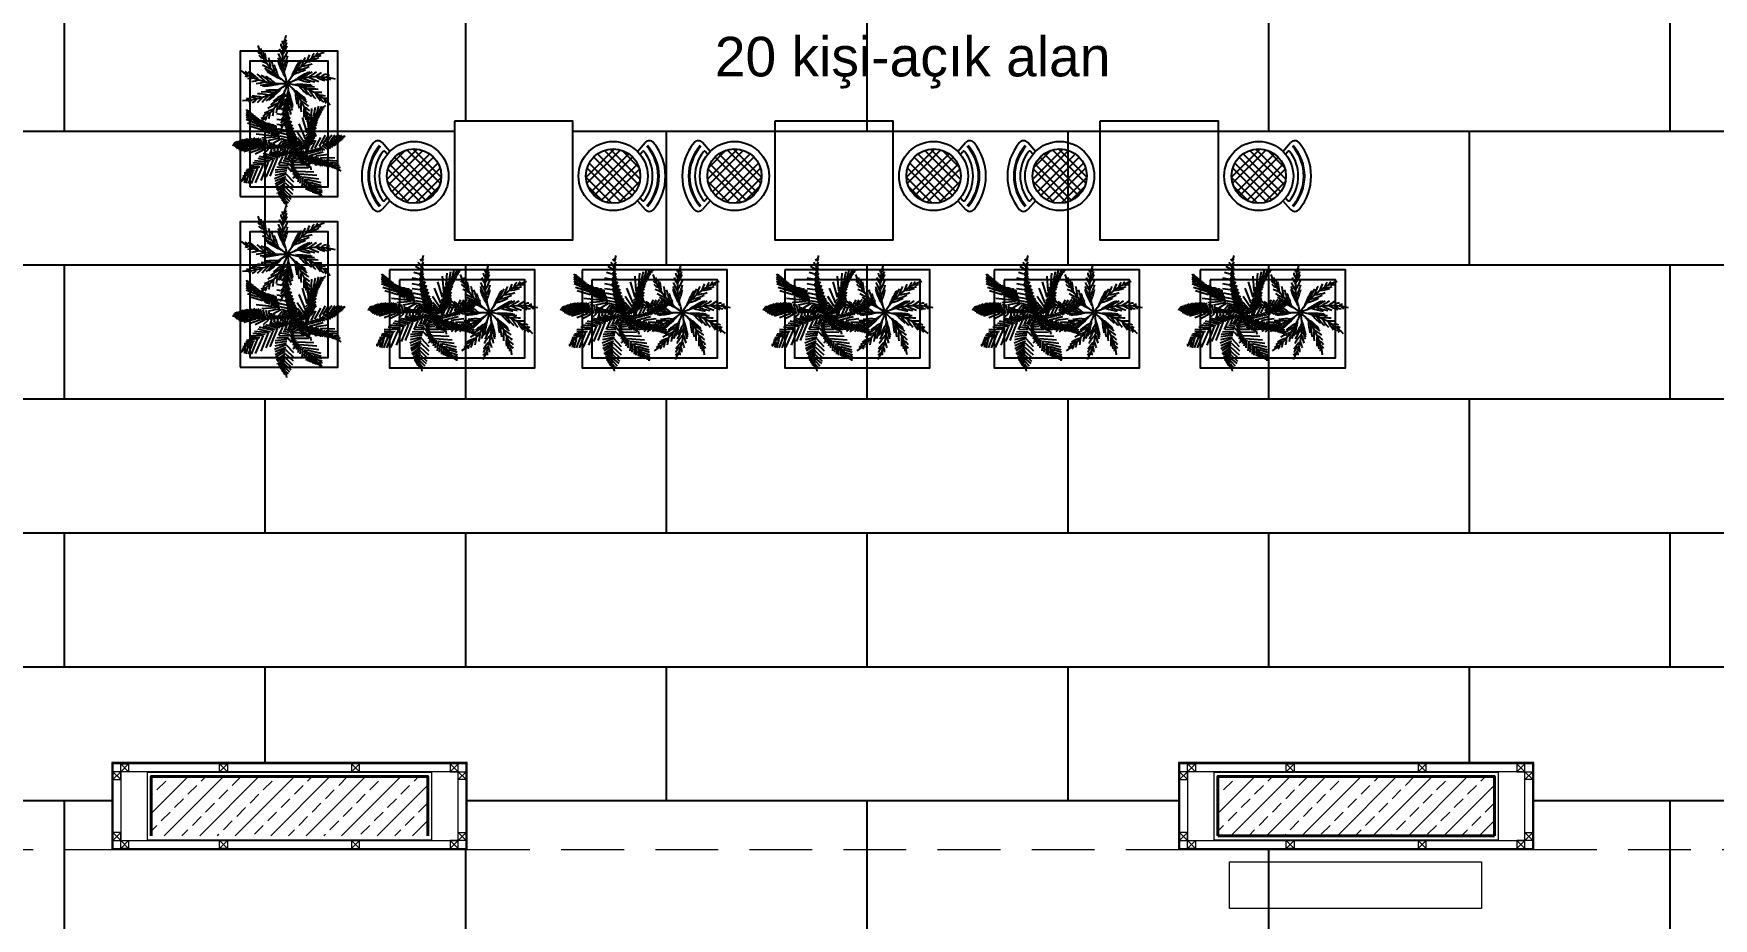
# Model space of a CAD drawing. Header units: millimetres. Extents: x 1650 to 6065, y 324 to 3836.
# Drawn here: x 2898 to 3748, y 1048 to 1496 of the extents above; entities that cross this region are included whole.
import ezdxf

# ---------------------------------------------------------------- set-up
doc = ezdxf.new("R2010")
doc.units = ezdxf.units.MM
doc.linetypes.add('HIDDEN2', pattern=[4.7625, 3.175, -1.5875])
for name, color, linetype in [('A-370C-C', 30, 'Continuous'), ('DUV', 3, 'Continuous'), ('N_Mlz-Silikon', 7, 'Continuous'), ('PY', 104, 'Continuous'), ('TF1', 6, 'Continuous')]:
    doc.layers.add(name, color=color, linetype=linetype)
doc.layers.add('A-WALL-PATT-1', color=7, linetype='Continuous', lineweight=5, true_color=0x737373)
for name, color, linetype, lineweight in [('al-profil', 2, 'Continuous', 5), ('BAL-PERDE', 111, 'Continuous', 40), ('porselen kaplama', 181, 'Continuous', 5), ('sıvaa', 142, 'Continuous', 5)]:
    doc.layers.add(name, color=color, linetype=linetype, lineweight=lineweight)
doc.styles.get("Standard").update_dxf_attribs({"font": 'arial.ttf'})

# ---------------------------------------------------------------- blocks, each defined once
blk = doc.blocks.new('AGAC-P9')
at = {"layer": 'TF1', "color": 251, "true_color": 0x636466}
for points in [[(-318, 86, 0.175081), (0, 0), (0, 0, -0.175081), (-201, 260)], [(-10, 329, 0.175081), (0, 0), (0, 0, -0.175081), (-194, -266)], [(-182, 209, 0.131295), (-181, 239)], [(-57, 238, 0.021603), (-34, 195)], [(-46, 271, 0.170285), (-31, 235)], [(-35, 292, 0.264494), (-25, 270)], [(-34, 198, 0.055818), (-2, 258)], [(-31, 231, 0.120896), (-4, 280)], [(-24, 276, 0.131295), (-6, 300)], [(-200, 216, 0.264494), (-179, 203)], [(-196, 193, 0.170285), (-163, 172)], [(-186, 159, 0.021603), (-142, 138)], [(-172, 128, 0.028996), (-113, 99)], [(-161, 169, 0.120896), (-168, 224)], [(-144, 140, 0.055818), (-154, 208)], [(-115, 102, 0.050474), (-128, 176)], [(-86, 70, 0.043465), (-109, 153)], [(-64, 49, 0.045375), (-91, 128)], [(-66, 176, 0.036491), (-28, 102)], [(-65, 158, 0.042434), (-22, 72)], [(-64, 205, 0.028996), (-33, 147)], [(-64, 148, 0.047944), (-17, 49)], [(-33, 151, 0.050474), (0, 218)], [(-29, 107, 0.043465), (2, 188)], [(-23, 77, 0.045375), (2, 157)], [(252, 212, 0.175081), (0, 0), (0, 0, -0.175081), (328, 32)], [(76, 142, 0.047944), (28, 44)], [(84, 150, 0.042434), (43, 62)], [(97, 161, 0.036491), (63, 85)], [(66, 89, 0.043465), (149, 116)], [(121, 177, 0.028996), (95, 117)], [(98, 119, 0.050474), (171, 135)], [(151, 193, 0.021603), (132, 147)], [(135, 149, 0.055818), (201, 162)], [(162, 168, 0.120896), (217, 177)], [(185, 204, 0.170285), (165, 170)], [(208, 209, 0.264494), (196, 187)], [(201, 190, 0.131295), (231, 191)], [(-290, 51, 0.264494), (-265, 54)], [(-271, 57, 0.131295), (-289, 81)], [(-273, 35, 0.170285), (-233, 39)], [(-230, 38, 0.120896), (-269, 77)], [(-199, 25, 0.055818), (-248, 73)], [(-244, 14, 0.021603), (-196, 24)], [(-215, -1, 0.028996), (-150, 11)], [(-154, 12, 0.050474), (-208, 64)], [(-188, -12, 0.036491), (-106, 3)], [(-111, 4, 0.043465), (-180, 56)], [(-157, 104, 0.036491), (-83, 66)], [(-81, 0, 0.045375), (-150, 48)], [(-146, 90, 0.042434), (-60, 45)], [(-139, 82, 0.047944), (-42, 30)], [(46, 66, 0.045375), (124, 96)], [(143, 74, 0.047944), (48, 20)], [(154, 76, 0.042434), (70, 27)], [(76, 28, 0.045375), (157, 8)], [(171, 77, 0.036491), (100, 35)], [(105, 36, 0.043465), (188, 11)], [(201, 77, 0.028996), (144, 43)], [(148, 43, 0.050474), (217, 14)], [(234, 73, 0.021603), (192, 47)], [(195, 47, 0.055818), (257, 19)], [(229, 46, 0.120896), (279, 23)], [(268, 63, 0.170285), (232, 46)], [(289, 54, 0.264494), (267, 43)], [(274, 42, 0.131295), (299, 26)], [(-308, -117, 0.175081), (0, 0), (0, 0, -0.175081), (-49, -325)], [(-253, -113, 0.131295), (-281, -104)], [(-265, -129, 0.264494), (-246, -112)], [(-208, -105, 0.120896), (-263, -96)], [(-176, -97, 0.055818), (-243, -87)], [(-241, -132, 0.170285), (-212, -106)], [(-132, -81, 0.050474), (-206, -71)], [(-206, -132, 0.021603), (-173, -96)], [(-92, -62, 0.043465), (-179, -60)], [(-173, -128, 0.028996), (-128, -79)], [(-171, -17, 0.042434), (-75, 0)], [(-160, -19, 0.047944), (-52, -1)], [(-66, -47, 0.045375), (-149, -49)], [(-145, -120, 0.036491), (-87, -60)], [(-128, -114, 0.042434), (-61, -44)], [(-118, -109, 0.047944), (-41, -32)], [(-43, -102, 0.043465), (-117, -148)], [(-29, -76, 0.045375), (-98, -123)], [(-56, -180, 0.036491), (-40, -98)], [(-46, -165, 0.042434), (-27, -70)], [(-40, -156, 0.047944), (-17, -49)], [(9, -110, 0.043465), (-35, -185)], [(9, -80, 0.045375), (-30, -154)], [(152, -292, 0.175081), (0, 0), (0, 0, -0.175081), (294, -147)], [(37, -157, 0.047944), (7, -51)], [(36, -168, 0.042434), (9, -75)], [(34, -185, 0.036491), (9, -105)], [(122, -105, 0.047944), (36, -37)], [(161, -13, 0.047944), (51, -9)], [(128, -114, 0.042434), (51, -55)], [(55, -60, 0.045375), (66, -142)], [(136, -130, 0.036491), (69, -80)], [(72, -84, 0.043465), (80, -170)], [(171, -17, 0.042434), (74, -14)], [(79, -16, 0.045375), (137, -76)], [(186, -25, 0.036491), (103, -24)], [(108, -25, 0.043465), (165, -91)], [(211, -41, 0.028996), (145, -40)], [(149, -42, 0.050474), (192, -103)], [(237, -62, 0.021603), (187, -62)], [(190, -64, 0.055818), (228, -120)], [(218, -82, 0.120896), (249, -129)], [(261, -88, 0.170285), (221, -84)], [(274, -107, 0.264494), (249, -105)], [(254, -109, 0.131295), (267, -136)], [(-117, -202, 0.120896), (-169, -224)], [(-95, -177, 0.055818), (-157, -205)], [(-152, -252, 0.264494), (-145, -228)], [(-66, -139, 0.050474), (-134, -172)], [(-130, -242, 0.170285), (-120, -204)], [(-101, -223, 0.021603), (-93, -174)], [(-75, -201, 0.028996), (-64, -136)], [(-2, -201, 0.055818), (-44, -254)], [(6, -154, 0.050474), (-39, -214)], [(14, -244, 0.021603), (-1, -198)], [(26, -213, 0.028996), (6, -150)], [(147, -157, 0.028996), (93, -118)], [(95, -121, 0.050474), (94, -196)], [(116, -164, 0.055818), (114, -232)], [(155, -189, 0.021603), (115, -161)], [(128, -195, 0.120896), (126, -251)], [(159, -224, 0.170285), (130, -198)], [(-150, -233, 0.131295), (-179, -241)], [(-25, -276, 0.131295), (-47, -296)], [(-11, -233, 0.120896), (-46, -276)], [(-17, -294, 0.264494), (-23, -270)], [(-3, -275, 0.170285), (-12, -236)], [(142, -238, 0.131295), (136, -267)], [(159, -248, 0.264494), (140, -232)]]:
    blk.add_lwpolyline(points, format="xyb", dxfattribs=at)
blk = doc.blocks.new('A$C00EB066C')
at = {"layer": 'PY', "color": 252, "true_color": 0x939598}
for p, q in [((4.25, 8.28), (3.88, 8.49)), ((4.3, 8.58), (4.1, 8.8)), ((4.21, 7.85), (4.54, 8.34)), ((4.26, 8.28), (4.54, 8.64)), ((4.27, 8.14), (4.5, 8.43)), ((4.28, 8.49), (4.55, 8.72)), ((4.39, 8.91), (4.29, 9.1)), ((4.33, 8.58), (4.53, 8.85)), ((4.51, 9.37), (4.39, 8.93)), ((4.39, 8.91), (4.53, 9.07)), ((7.56, 8.21), (7.15, 7.93)), ((1.12, 7.89), (1.33, 7.47)), ((1.35, 7.47), (1.12, 7.61)), ((1.45, 7.27), (1.12, 7.46)), ((1.6, 7.03), (1.12, 7.27)), ((1.82, 6.78), (1.13, 7.08)), ((1.24, 7.69), (1.28, 7.85)), ((1.28, 7.58), (1.37, 7.78)), ((1.33, 7.47), (1.41, 7.72)), ((1.39, 7.4), (1.48, 7.69)), ((1.45, 7.26), (1.56, 7.62)), ((1.53, 7.19), (1.65, 7.57)), ((1.56, 7.62), (1.56, 7.62)), ((1.6, 7.01), (1.73, 7.46)), ((1.69, 6.98), (1.81, 7.42)), ((1.77, 6.9), (1.91, 7.35)), ((1.85, 6.78), (2.01, 7.27)), ((1.9, 6.7), (2.08, 7.21)), ((2.01, 6.64), (2.18, 7.12)), ((2.11, 6.5), (2.28, 7.07)), ((2.17, 6.44), (2.37, 6.99)), ((2.32, 6.37), (2.5, 6.98)), ((2.44, 6.2), (2.62, 6.94)), ((2.54, 6.17), (2.68, 6.88)), ((2.65, 6.08), (2.79, 6.83)), ((2.78, 6), (2.92, 6.82)), ((4.2, 7.43), (3.61, 7.53)), ((4.18, 6.98), (3.61, 7.08)), ((4.2, 7.85), (3.75, 8)), ((4.19, 6.98), (4.58, 7.59)), ((4.2, 7.43), (4.54, 7.95)), ((4.25, 7.26), (4.53, 7.72)), ((4.25, 6.83), (4.54, 7.33)), ((4.26, 7.72), (4.5, 8.12)), ((4.26, 6.58), (4.68, 7.27)), ((4.3, 6.42), (4.65, 6.99)), ((4.31, 6.19), (4.79, 6.97)), ((6.07, 6), (5.7, 7.24)), ((6.03, 6.09), (6.88, 6.83)), ((6.17, 6.51), (6.07, 7.69)), ((6.07, 6.28), (6.9, 6.92)), ((6.13, 6.46), (6.94, 7.04)), ((6.16, 6.55), (6.96, 7.15)), ((6.23, 6.74), (6.98, 7.24)), ((6.34, 6.92), (7.06, 7.35)), ((6.38, 7), (6.45, 7.95)), ((6.39, 7.04), (7.07, 7.42)), ((6.47, 7.21), (7.12, 7.47)), ((6.58, 7.35), (7.17, 7.56)), ((6.61, 7.36), (6.75, 8.08)), ((6.62, 7.42), (7.2, 7.66)), ((6.7, 7.51), (7.22, 7.72)), ((6.79, 7.62), (7.25, 7.8)), ((6.87, 7.65), (7.01, 8.15)), ((6.88, 7.72), (7.28, 7.85)), ((7.04, 7.85), (7.36, 7.9)), ((7.13, 7.88), (7.25, 8.16)), ((7.15, 7.91), (7.39, 7.97)), ((7.2, 7.66), (7.2, 7.66)), ((7.28, 8.01), (7.46, 8.06)), ((7.39, 7.97), (7.39, 7.97)), ((1.31, 4.79), (0.93, 5.47)), ((1.44, 4.78), (1.02, 5.46)), ((1.54, 4.74), (1.08, 5.5)), ((1.08, 5.5), (1.08, 5.48)), ((1.65, 4.76), (1.2, 5.51)), ((2.1, 6.5), (1.24, 6.78)), ((1.77, 4.76), (1.33, 5.51)), ((2.44, 6.2), (1.39, 6.52)), ((1.89, 4.73), (1.4, 5.54)), ((2.01, 4.72), (1.53, 5.52)), ((2.13, 4.72), (1.65, 5.54)), ((2.28, 4.67), (1.74, 5.58)), ((2.32, 4.69), (1.9, 5.56)), ((3.19, 5.75), (1.93, 5.89)), ((2.45, 4.65), (2.08, 5.58)), ((2.6, 4.65), (2.25, 5.54)), ((3.5, 5.64), (2.39, 5.55)), ((2.73, 4.65), (2.51, 5.47)), ((3.79, 5.55), (2.87, 5.35)), ((2.88, 5.96), (2.97, 6.8)), ((3.02, 5.9), (3.09, 6.76)), ((3.19, 5.75), (3.17, 6.7)), ((3.29, 5.74), (3.25, 6.69)), ((3.27, 6.73), (3.27, 6.71)), ((3.29, 5.14), (3.92, 5.5)), ((3.41, 5.72), (3.34, 6.69)), ((3.45, 6.61), (3.45, 6.59)), ((3.5, 5.66), (3.45, 6.61)), ((3.58, 5.65), (3.56, 6.56)), ((4.25, 6.58), (3.6, 6.67)), ((3.7, 5.64), (3.65, 6.26)), ((4.34, 6.19), (3.67, 6.31)), ((3.8, 5.55), (3.73, 6.1)), ((4.38, 5.86), (3.78, 5.98)), ((4.46, 5.59), (3.87, 5.71)), ((4.56, 5.33), (3.93, 5.5)), ((4.36, 6.06), (4.77, 6.7)), ((4.38, 5.86), (4.87, 6.67)), ((4.44, 5.76), (4.83, 6.42)), ((4.46, 5.59), (4.95, 6.42)), ((4.51, 5.47), (4.92, 6.17)), ((4.56, 5.33), (5.04, 6.13)), ((4.6, 5.23), (5.05, 5.98)), ((4.66, 5.12), (5.13, 5.92)), ((4.69, 5.05), (5.14, 5.78)), ((4.72, 4.93), (5.19, 5.73)), ((4.77, 4.87), (5.21, 5.65)), ((4.79, 4.78), (5.26, 5.56)), ((5.8, 5.24), (5.27, 6.05)), ((5.7, 5.09), (5.28, 5.58)), ((5.93, 5.51), (5.42, 6.73)), ((5.81, 5.22), (6.82, 5.81)), ((5.83, 5.21), (6.7, 5.6)), ((5.86, 5.33), (6.79, 5.94)), ((5.93, 5.46), (6.81, 6.15)), ((5.94, 5.5), (6.83, 6.41)), ((5.96, 5.74), (6.76, 6.47)), ((6.06, 5.99), (6.84, 6.67)), ((6.7, 4.71), (7.17, 5.62)), ((7.07, 4.9), (7.56, 5.79)), ((7.36, 5.09), (7.82, 5.79)), ((7.47, 5.73), (7.47, 5.73)), ((7.64, 5.24), (8.07, 5.83)), ((7.95, 5.35), (8.31, 5.84)), ((8.07, 5.83), (8.07, 5.83)), ((8.2, 5.48), (8.55, 5.84)), ((8.2, 5.48), (8.69, 5.28)), ((8.37, 5.51), (8.76, 5.34)), ((8.44, 5.54), (8.69, 5.83)), ((8.44, 5.54), (8.85, 5.39)), ((8.59, 5.58), (8.93, 5.45)), ((8.66, 5.62), (8.87, 5.81)), ((8.66, 5.62), (9.14, 5.75)), ((8.66, 5.62), (9, 5.52)), ((8.86, 5.67), (9.05, 5.61)), ((9.01, 5.7), (9.13, 5.69)), ((0, 5.03), (0.43, 4.88)), ((0.24, 4.95), (0.1, 5.11)), ((0.36, 4.93), (0.14, 5.17)), ((0.41, 4.92), (0.18, 5.24)), ((0.43, 4.88), (0.19, 4.84)), ((0.57, 4.88), (0.28, 5.28)), ((0.65, 4.86), (0.29, 4.78)), ((0.94, 4.8), (0.35, 4.71)), ((0.65, 4.86), (0.37, 5.28)), ((0.72, 4.87), (0.46, 5.31)), ((1.24, 4.78), (0.51, 4.61)), ((0.82, 4.85), (0.53, 5.33)), ((0.94, 4.8), (0.57, 5.37)), ((1.01, 4.81), (0.68, 5.4)), ((1.54, 4.74), (0.68, 4.54)), ((1.12, 4.81), (0.75, 5.42)), ((1.24, 4.78), (0.8, 5.45)), ((0.8, 5.45), (0.8, 5.45)), ((1.89, 4.73), (0.92, 4.46)), ((2.28, 4.67), (1.35, 4.33)), ((2.6, 4.65), (1.86, 4.27)), ((2.91, 4.65), (2.5, 4.27)), ((3.48, 3.86), (2.5, 4.16)), ((3.71, 3.96), (2.71, 4.27)), ((2.91, 4.65), (2.74, 5.41)), ((3.03, 4.69), (2.98, 5.29)), ((3.87, 4.02), (3.01, 4.34)), ((3.17, 4.67), (3.07, 4.38)), ((4.09, 4.09), (3.12, 4.42)), ((3.17, 4.67), (3.14, 5.2)), ((3.3, 4.7), (3.3, 5.13)), ((3.42, 4.67), (3.36, 4.48)), ((3.36, 4.48), (3.36, 4.48)), ((3.42, 4.67), (3.42, 5.1)), ((4.22, 4.13), (3.45, 4.47)), ((3.56, 4.72), (3.56, 5.03)), ((4.41, 4.19), (3.57, 4.53)), ((3.68, 4.69), (3.63, 4.5)), ((3.63, 4.5), (3.63, 4.5)), ((3.68, 4.69), (3.66, 5.03)), ((3.78, 5.02), (4.05, 5.37)), ((3.79, 4.72), (3.79, 5.01)), ((3.92, 4.71), (3.89, 5.01)), ((3.92, 4.71), (3.9, 4.54)), ((4.02, 4.72), (4, 4.95)), ((4.51, 4.24), (4.03, 4.49)), ((4.04, 4.98), (4.15, 5.21)), ((4.11, 4.73), (4.04, 5.01)), ((4.05, 5.37), (4.05, 5.37)), ((4.11, 4.73), (4.06, 4.54)), ((4.66, 5.12), (4.09, 5.31)), ((4.15, 5.21), (4.14, 4.95)), ((4.18, 4.74), (4.17, 4.88)), ((4.28, 4.73), (4.19, 4.97)), ((4.68, 4.27), (4.19, 4.53)), ((4.72, 4.93), (4.22, 5.1)), ((4.27, 4.73), (4.22, 4.52)), ((4.39, 4.2), (4.22, 3.8)), ((4.79, 4.78), (4.29, 4.95)), ((4.34, 4.72), (4.31, 4.9)), ((4.91, 4.67), (4.38, 4.83)), ((4.51, 4.71), (4.41, 4.5)), ((4.67, 4.25), (4.52, 3.95)), ((4.76, 4.29), (4.55, 4.43)), ((4.68, 4.63), (4.59, 4.42)), ((4.9, 4.28), (4.7, 4.44)), ((4.71, 4.46), (4.79, 4.63)), ((4.82, 4.06), (4.74, 4.1)), ((4.89, 4.29), (4.75, 4.07)), ((4.81, 4.48), (5.13, 4.48)), ((4.86, 4.74), (5.21, 5.37)), ((4.96, 4.31), (4.86, 4.43)), ((4.87, 4.55), (5.05, 4.55)), ((4.91, 4.67), (5.26, 5.28)), ((4.94, 4.4), (5.16, 4.4)), ((4.94, 4.17), (4.94, 3.96)), ((4.95, 4.66), (5.14, 4.96)), ((4.97, 4.61), (5.19, 4.91)), ((4.97, 4.27), (5.18, 4.29)), ((5.03, 4.18), (5.18, 4.2)), ((5.05, 4.62), (5.12, 4.72)), ((5.13, 4.55), (5.18, 4.72)), ((5.22, 4.55), (5.13, 4.46)), ((5.14, 4.76), (5.35, 4.61)), ((5.24, 4.33), (5.14, 4.27)), ((5.21, 4.8), (5.17, 4.93)), ((5.19, 4.91), (5.19, 4.91)), ((5.19, 4.55), (5.25, 4.7)), ((5.3, 4.27), (5.19, 4.16)), ((5.35, 4.85), (5.21, 5.06)), ((5.24, 4.28), (5.21, 4.26)), ((5.22, 4.78), (5.68, 4.65)), ((5.22, 4.53), (5.41, 4.59)), ((5.23, 4.74), (5.47, 4.64)), ((5.32, 4.22), (5.23, 4.08)), ((5.24, 4.53), (5.24, 4.31)), ((5.35, 4.18), (5.24, 3.99)), ((5.47, 4.91), (5.25, 5.2)), ((5.61, 4.99), (5.3, 5.35)), ((5.31, 4.49), (5.3, 4.29)), ((5.37, 4.1), (5.31, 3.95)), ((5.43, 4.1), (5.32, 3.86)), ((5.33, 4.48), (5.65, 4.57)), ((5.33, 4.48), (5.41, 4.1)), ((5.36, 4.79), (5.82, 4.69)), ((5.37, 4.82), (6.02, 4.76)), ((5.4, 4.45), (5.51, 4.04)), ((5.45, 4.85), (6.11, 4.83)), ((5.46, 4.88), (6.26, 4.9)), ((5.46, 4.42), (5.83, 4.53)), ((5.48, 4.42), (5.61, 3.92)), ((5.56, 4.93), (6.34, 4.99)), ((5.56, 4.38), (5.73, 3.85)), ((5.62, 4.99), (6.45, 5.09)), ((5.62, 4.33), (6.08, 4.46)), ((5.62, 4.33), (5.84, 3.77)), ((5.73, 5.07), (6.66, 5.33)), ((5.73, 5.05), (6.53, 5.19)), ((5.75, 4.31), (6.04, 3.63)), ((5.81, 5.15), (6.62, 5.42)), ((5.86, 4.27), (6.67, 4.46)), ((5.86, 4.27), (6.24, 3.54)), ((5.9, 4.57), (6.01, 4.49)), ((5.99, 4.59), (6.05, 4.78)), ((5.99, 4.59), (6.13, 4.46)), ((6.02, 4.22), (6.41, 3.49)), ((6.07, 4.57), (6.21, 4.49)), ((6.13, 4.59), (6.23, 4.88)), ((6.13, 4.59), (6.43, 4.46)), ((6.17, 4.16), (6.58, 3.45)), ((6.27, 4.16), (7.36, 4.44)), ((6.29, 4.16), (6.77, 3.37)), ((6.3, 4.59), (6.53, 4.51)), ((6.43, 4.63), (6.77, 5.39)), ((6.43, 4.63), (6.77, 4.48)), ((6.43, 4.13), (6.89, 3.38)), ((6.57, 4.65), (6.9, 4.49)), ((6.66, 5.33), (6.66, 5.33)), ((6.72, 4.71), (7.05, 4.48)), ((6.76, 4.13), (7.79, 4.26)), ((6.88, 4.75), (7.17, 4.52)), ((7.03, 4.81), (7.34, 4.57)), ((7.07, 4.9), (7.47, 4.59)), ((7.27, 4.95), (7.67, 4.69)), ((7.36, 5.09), (7.96, 4.74)), ((7.54, 5.13), (8.14, 4.85)), ((7.64, 5.24), (8.31, 4.95)), ((7.85, 5.28), (8.42, 5.02)), ((7.95, 5.35), (8.55, 5.1)), ((8.12, 5.4), (8.63, 5.2)), ((1.69, 2.84), (0.97, 2.71)), ((1.8, 2.94), (1.09, 2.88)), ((2.07, 3.15), (1.16, 3)), ((1.67, 2.85), (1.29, 1.88)), ((2.52, 3.41), (1.35, 3.34)), ((2.22, 3.22), (1.35, 3.2)), ((2.05, 3.15), (1.53, 1.88)), ((2.65, 3.49), (1.67, 3.56)), ((2.93, 3.62), (1.8, 3.72)), ((2.5, 3.41), (1.85, 1.93)), ((3.09, 3.68), (2.08, 3.9)), ((3.31, 3.79), (2.21, 4.06)), ((2.91, 3.62), (2.31, 2.12)), ((3.3, 3.8), (2.71, 2.4)), ((3.07, 2.48), (3.65, 3.94)), ((4.37, 2.76), (3.44, 2.54)), ((4.43, 2.92), (3.46, 2.77)), ((4.45, 3.06), (3.48, 2.97)), ((4.52, 3.2), (3.6, 3.17)), ((4.06, 4.07), (3.74, 3.39)), ((4.55, 3.35), (3.77, 3.38)), ((4.59, 3.49), (3.89, 3.58)), ((4.62, 3.63), (4.11, 3.72)), ((4.22, 3.8), (4.22, 3.8)), ((4.22, 3.8), (4.22, 3.8)), ((4.68, 3.77), (4.3, 3.87)), ((4.75, 3.9), (4.47, 3.95)), ((4.51, 3.2), (4.81, 2.86)), ((4.59, 3.51), (4.78, 3.28)), ((4.78, 4), (4.6, 4.04)), ((4.67, 3.77), (4.81, 3.51)), ((4.91, 3.65), (4.78, 3.36)), ((4.94, 3.6), (4.78, 3.26)), ((4.94, 3.51), (4.78, 3.06)), ((4.79, 3.98), (4.86, 3.73)), ((4.98, 3.41), (4.81, 2.89)), ((4.91, 3.92), (4.84, 3.61)), ((5.02, 3.27), (4.88, 2.79)), ((4.9, 3.73), (5.33, 3.82)), ((4.92, 3.9), (5.24, 3.97)), ((4.94, 3.6), (5.46, 3.65)), ((5.08, 3.19), (4.94, 2.59)), ((4.95, 4.03), (5.19, 4.07)), ((4.98, 3.41), (5.8, 3.41)), ((5.14, 2.99), (5.02, 2.45)), ((5.08, 3.19), (6.18, 3.17)), ((5.24, 2.89), (5.1, 2.38)), ((5.3, 2.74), (5.21, 2.24)), ((5.25, 2.89), (6.61, 2.83)), ((5.31, 3.95), (5.46, 4.02)), ((5.46, 4.02), (5.39, 3.79)), ((5.53, 4.01), (5.41, 3.71)), ((5.56, 3.94), (5.51, 3.65)), ((5.62, 3.92), (5.56, 3.52)), ((5.69, 3.83), (5.64, 3.47)), ((5.76, 3.82), (5.7, 3.41)), ((5.83, 3.72), (5.79, 3.42)), ((5.91, 3.71), (5.84, 3.34)), ((5.97, 3.59), (5.94, 3.33)), ((6.03, 3.54), (6.03, 3.3)), ((6.07, 3.54), (6.31, 3.47)), ((6.14, 3.45), (6.14, 3.26)), ((6.23, 3.39), (6.23, 3.15)), ((6.33, 3.26), (6.37, 2.99)), ((6.64, 4.06), (7.03, 3.36)), ((6.75, 4.05), (7.18, 3.32)), ((6.89, 4.02), (7.34, 3.31)), ((7.13, 3.99), (7.56, 3.28)), ((7.15, 3.99), (8.3, 3.95)), ((7.39, 3.83), (7.73, 3.24)), ((7.58, 3.8), (8.44, 3.71)), ((7.6, 3.8), (7.85, 3.22)), ((7.78, 3.65), (7.95, 3.2)), ((7.96, 3.6), (8.07, 3.17)), ((7.96, 3.6), (8.58, 3.52)), ((8.09, 3.51), (8.16, 3.13)), ((8.22, 3.41), (8.28, 3.09)), ((8.25, 3.41), (8.66, 3.34)), ((8.35, 3.29), (8.35, 3.08)), ((8.46, 3.24), (8.74, 3.17)), ((8.46, 3.24), (8.79, 2.89)), ((8.47, 3.24), (8.46, 3.02)), ((8.57, 3.1), (8.57, 2.97)), ((8.69, 3), (8.69, 2.9)), ((0.86, 2.17), (0.7, 2.13)), ((1.07, 2.35), (0.72, 2.01)), ((0.93, 2.25), (0.8, 2.25)), ((1.07, 2.35), (0.83, 2.31)), ((1.12, 2.43), (0.86, 2.41)), ((1.29, 2.58), (0.88, 2.48)), ((1.39, 2.65), (0.95, 2.61)), ((1.07, 2.35), (0.96, 1.93)), ((1.29, 2.57), (1.1, 1.9)), ((1.53, 1.88), (1.53, 1.88)), ((4.36, 2.64), (3.41, 2.27)), ((4.33, 2.43), (3.47, 2.06)), ((4.32, 2.29), (3.47, 1.82)), ((4.27, 2.1), (3.53, 1.66)), ((4.27, 1.95), (3.55, 1.4)), ((4.26, 1.76), (3.64, 1.29)), ((4.27, 1.63), (3.65, 1.08)), ((4.26, 1.45), (3.71, 0.97)), ((4.25, 1.65), (4.89, 1.02)), ((4.27, 1.95), (4.94, 1.33)), ((4.32, 2.27), (4.97, 1.65)), ((4.36, 2.64), (4.95, 2.01)), ((5.08, 2.4), (4.91, 2.31)), ((5.43, 2.66), (5.32, 2.03)), ((5.45, 2.66), (6.85, 2.55)), ((5.55, 2.51), (5.48, 1.9)), ((5.72, 2.42), (5.64, 1.65)), ((5.73, 2.42), (7.02, 2.27)), ((5.87, 2.25), (5.81, 1.54)), ((6.02, 2.23), (5.99, 1.37)), ((6.02, 2.23), (7.17, 1.97)), ((6.18, 2.04), (6.14, 1.29)), ((6.34, 1.99), (6.32, 1.24)), ((6.32, 1.99), (7.21, 1.73)), ((6.46, 1.81), (6.42, 1.2)), ((6.58, 1.75), (6.54, 1.13)), ((6.58, 1.75), (7.25, 1.54)), ((6.72, 1.54), (6.64, 1.08)), ((6.8, 1.48), (6.75, 1.05)), ((6.8, 1.48), (7.28, 1.32)), ((6.85, 2.55), (6.85, 2.55)), ((3.65, 1.08), (3.65, 1.12)), ((4.24, 1.33), (3.76, 0.83)), ((4.26, 1.15), (3.81, 0.78)), ((4.25, 1.06), (3.87, 0.66)), ((4.27, 0.92), (3.95, 0.58)), ((4.28, 0.8), (4, 0.47)), ((4, 0.47), (4, 0.47)), ((4.31, 0.6), (4.08, 0.4)), ((4.3, 0.47), (4.14, 0.28)), ((4.32, 0.33), (4.19, 0.22)), ((4.24, 1.35), (4.81, 0.8)), ((4.25, 1.06), (4.75, 0.61)), ((4.27, 0.8), (4.63, 0.44)), ((4.3, 0.49), (4.54, 0.28)), ((4.3, 0.49), (4.38, 0)), ((4.95, 1.2), (4.95, 1.2)), ((6.9, 1.31), (6.83, 1.02)), ((7.02, 1.24), (6.96, 0.98)), ((7.01, 1.24), (7.28, 1.17)), ((7.01, 1.24), (7.26, 0.9)), ((7.11, 1.09), (7.05, 0.92)), ((7.19, 1.01), (7.2, 0.84))]:
    blk.add_line(p, q, dxfattribs=at)

msp = doc.modelspace()

# ---------------------------------------------------------------- hatches: boundary and pattern name
at = {"layer": 'A-WALL-PATT-1'}
h = msp.add_hatch(dxfattribs=at)
h.set_pattern_fill('ANSI33', color=256, scale=2, style=0)
h.set_pattern_definition([(45, (-72339.261, 82599.877), (-8.9802561, 8.9802561), []), (45, (-72330.281, 82599.877), (-8.9802561, 8.9802561), [6.35, -3.175])])
h.paths.add_polyline_path([(3021.064, 1089.83), (3097.312, 1089.83), (3097.312, 1119.83), (2957.312, 1119.83), (2957.312, 1089.83)], flags=0)
h = msp.add_hatch(dxfattribs=at)
h.set_pattern_fill('ANSI33', color=256, scale=2, style=0)
h.set_pattern_definition([(45, (-71799.261, 82599.877), (-8.9802561, 8.9802561), []), (45, (-71790.281, 82599.877), (-8.9802561, 8.9802561), [6.35, -3.175])])
h.paths.add_polyline_path([(3561.064, 1089.83), (3637.312, 1089.83), (3637.312, 1119.83), (3497.312, 1119.83), (3497.312, 1089.83)], flags=0)
at = {"layer": 'N_Mlz-Silikon', "true_color": 0x636466, "transparency": 33554636}
h = msp.add_hatch(dxfattribs=at)
h.set_pattern_fill('AR-BRSTD', color=251)
h.set_pattern_definition([(0, (-310319.42, 26713.956), (0, 67.7418), []), (90, (-310319.42, 26713.96), (-101.6, 67.7418), [67.7418, -67.7418])])
h.paths.add_polyline_path([(2937.315, 1082.843), (2937.315, 1126.843), (3117.315, 1126.843), (3117.315, 1082.843), (3477.315, 1082.843), (3477.315, 1126.843), (3657.315, 1126.843), (3657.315, 1082.843), (4017.315, 1082.843), (4017.315, 1126.843), (4197.315, 1126.843), (4197.315, 1082.843), (4439.712, 1082.843), (4439.712, 1609.843), (4147.315, 1609.843), (4067.315, 1609.843), (3743.939, 1609.843, -0.3259276), (3634.312, 1513.224), (3634.312, 1512.919), (3630.312, 1512.919), (3630.312, 1609.843), (3067.315, 1609.843), (2987.315, 1609.843), (2484.846, 1609.843), (2484.846, 1082.843)])
h.paths.add_polyline_path([(2937.315, 1082.843), (2484.846, 1082.843), (2484.846, 678.475), (3579.274, 561.438), (4439.712, 494.539), (4439.712, 1082.843), (4197.315, 1082.843), (4197.315, 1082.843), (4017.315, 1082.843), (3657.315, 1082.843), (3657.315, 1082.843), (3477.315, 1082.843), (3117.315, 1082.843), (3117.315, 1082.843)])
h.paths.add_polyline_path([(3110.785, 1451.353), (3110.785, 1391.353), (3170.785, 1391.353), (3170.785, 1451.353)], flags=16)
h.paths.add_polyline_path([(3257.837, 856.198, 0.3320075), (3290.03, 899.338, 1), (3200.03, 899.338, 0.3257087), (3231.247, 856.501, -0.4603838)], flags=16)
h.paths.add_polyline_path([(3110.785, 1531.436), (3170.785, 1531.436), (3170.785, 1591.436), (3110.785, 1591.436)], flags=16)

# ---------------------------------------------------------------- linework, layer by layer
at = {"layer": 'A-370C-C', "ltscale": 50}
for p, q in [((3078.143, 1436.047, 0), (3074.257, 1440.464, 0)), ((3091.957, 1437.207, 0), (3076.73, 1421.981, 0)), ((3104.128, 1422.928, 0), (3089.773, 1437.283, 0)), ((3177.442, 1422.928, 0), (3191.797, 1437.283, 0)), ((3189.613, 1437.207, 0), (3204.84, 1421.981, 0)), ((3203.426, 1436.047, 0), (3207.313, 1440.464, 0)), ((3240.359, 1436.047, 0), (3236.473, 1440.464, 0)), ((3254.172, 1437.207, 0), (3238.946, 1421.981, 0)), ((3266.343, 1422.928, 0), (3251.988, 1437.283, 0)), ((3339.658, 1422.928, 0), (3354.013, 1437.283, 0)), ((3351.828, 1437.207, 0), (3367.055, 1421.981, 0)), ((3365.642, 1436.047, 0), (3369.528, 1440.464, 0)), ((3404.978, 1436.047, 0), (3401.091, 1440.464, 0)), ((3418.791, 1437.207, 0), (3403.564, 1421.981, 0)), ((3430.962, 1422.928, 0), (3416.607, 1437.283, 0)), ((3504.276, 1422.928, 0), (3518.631, 1437.283, 0)), ((3516.447, 1437.207, 0), (3531.674, 1421.981, 0)), ((3530.261, 1436.047, 0), (3534.147, 1440.464, 0)), ((3076.789, 1434.558, 0), (3075.613, 1435.895, 0)), ((3086.035, 1436.588, 0), (3077.349, 1427.903, 0)), ((3094.842, 1436.557, 0), (3077.381, 1419.096, 0)), ((3096.422, 1411.189, 0), (3078.034, 1429.577, 0)), ((3098.349, 1434.76, 0), (3079.177, 1415.589, 0)), ((3080.53, 1433.129, 0), (3099.973, 1413.685, 0)), ((3082.297, 1434.896, 0), (3101.741, 1415.453, 0)), ((3102.496, 1430.069, 0), (3083.869, 1411.441, 0)), ((3103.643, 1419.877, 0), (3086.722, 1436.798, 0)), ((3100.253, 1433.129, 0), (3090.391, 1423.267, 0)), ((3177.927, 1419.877, 0), (3194.848, 1436.798, 0)), ((3179.074, 1430.069, 0), (3197.701, 1411.441, 0)), ((3199.273, 1434.896, 0), (3179.829, 1415.453, 0)), ((3181.317, 1433.129, 0), (3191.179, 1423.267, 0)), ((3201.04, 1433.129, 0), (3181.597, 1413.685, 0)), ((3183.221, 1434.76, 0), (3202.392, 1415.589, 0)), ((3185.148, 1411.189, 0), (3203.536, 1429.577, 0)), ((3186.728, 1436.557, 0), (3204.189, 1419.096, 0)), ((3195.535, 1436.588, 0), (3204.221, 1427.903, 0)), ((3204.781, 1434.558, 0), (3205.957, 1435.895, 0)), ((3239.005, 1434.558, 0), (3237.828, 1435.895, 0)), ((3248.25, 1436.588, 0), (3239.565, 1427.903, 0)), ((3257.057, 1436.557, 0), (3239.597, 1419.096, 0)), ((3258.638, 1411.189, 0), (3240.25, 1429.577, 0)), ((3260.564, 1434.76, 0), (3241.393, 1415.589, 0)), ((3242.745, 1433.129, 0), (3262.189, 1413.685, 0)), ((3244.513, 1434.896, 0), (3263.957, 1415.453, 0)), ((3264.712, 1430.069, 0), (3246.085, 1411.441, 0)), ((3265.858, 1419.877, 0), (3248.937, 1436.798, 0)), ((3262.468, 1433.129, 0), (3252.607, 1423.267, 0)), ((3340.143, 1419.877, 0), (3357.064, 1436.798, 0)), ((3341.289, 1430.069, 0), (3359.916, 1411.441, 0)), ((3361.488, 1434.896, 0), (3342.044, 1415.453, 0)), ((3343.533, 1433.129, 0), (3353.394, 1423.267, 0)), ((3363.256, 1433.129, 0), (3343.812, 1413.685, 0)), ((3345.437, 1434.76, 0), (3364.608, 1415.589, 0)), ((3347.363, 1411.189, 0), (3365.751, 1429.577, 0)), ((3348.944, 1436.557, 0), (3366.404, 1419.096, 0)), ((3357.751, 1436.588, 0), (3366.436, 1427.903, 0)), ((3366.996, 1434.558, 0), (3368.173, 1435.895, 0)), ((3403.623, 1434.558, 0), (3402.447, 1435.895, 0)), ((3412.869, 1436.588, 0), (3404.183, 1427.903, 0)), ((3421.676, 1436.557, 0), (3404.215, 1419.096, 0)), ((3423.256, 1411.189, 0), (3404.868, 1429.577, 0)), ((3425.183, 1434.76, 0), (3406.012, 1415.589, 0)), ((3407.364, 1433.129, 0), (3426.807, 1413.685, 0)), ((3409.131, 1434.896, 0), (3428.575, 1415.453, 0)), ((3429.33, 1430.069, 0), (3410.703, 1411.441, 0)), ((3430.477, 1419.877, 0), (3413.556, 1436.798, 0)), ((3427.087, 1433.129, 0), (3417.225, 1423.267, 0)), ((3504.761, 1419.877, 0), (3521.682, 1436.798, 0)), ((3505.908, 1430.069, 0), (3524.535, 1411.441, 0)), ((3526.107, 1434.896, 0), (3506.663, 1415.453, 0)), ((3508.151, 1433.129, 0), (3518.013, 1423.267, 0)), ((3527.874, 1433.129, 0), (3508.431, 1413.685, 0)), ((3510.055, 1434.76, 0), (3529.226, 1415.589, 0)), ((3511.982, 1411.189, 0), (3530.37, 1429.577, 0)), ((3513.562, 1436.557, 0), (3531.023, 1419.096, 0)), ((3522.369, 1436.588, 0), (3531.055, 1427.903, 0)), ((3531.615, 1434.558, 0), (3532.791, 1435.895, 0)), ((3087.681, 1410.066, 0), (3076.911, 1420.837, 0)), ((3093.84, 1410.236, 0), (3077.081, 1426.995, 0)), ((3090.391, 1423.267, 0), (3080.809, 1413.685, 0)), ((3103.538, 1427.575, 0), (3086.363, 1410.4, 0)), ((3104.124, 1422.858, 0), (3091.08, 1409.813, 0)), ((3177.446, 1422.858, 0), (3190.49, 1409.813, 0)), ((3178.032, 1427.575, 0), (3195.207, 1410.4, 0)), ((3187.73, 1410.236, 0), (3204.489, 1426.995, 0)), ((3191.179, 1423.267, 0), (3200.761, 1413.685, 0)), ((3193.888, 1410.066, 0), (3204.659, 1420.837, 0)), ((3249.897, 1410.066, 0), (3239.126, 1420.837, 0)), ((3256.056, 1410.236, 0), (3239.296, 1426.995, 0)), ((3252.607, 1423.267, 0), (3243.025, 1413.685, 0)), ((3265.754, 1427.575, 0), (3248.578, 1410.4, 0)), ((3266.34, 1422.858, 0), (3253.296, 1409.813, 0)), ((3339.661, 1422.858, 0), (3352.705, 1409.813, 0)), ((3340.247, 1427.575, 0), (3357.423, 1410.4, 0)), ((3349.945, 1410.236, 0), (3366.705, 1426.995, 0)), ((3353.394, 1423.267, 0), (3362.976, 1413.685, 0)), ((3356.104, 1410.066, 0), (3366.875, 1420.837, 0)), ((3414.516, 1410.066, 0), (3403.745, 1420.837, 0)), ((3420.674, 1410.236, 0), (3403.915, 1426.995, 0)), ((3417.225, 1423.267, 0), (3407.643, 1413.685, 0)), ((3430.372, 1427.575, 0), (3413.197, 1410.4, 0)), ((3430.958, 1422.858, 0), (3417.914, 1409.813, 0)), ((3504.28, 1422.858, 0), (3517.324, 1409.813, 0)), ((3504.866, 1427.575, 0), (3522.041, 1410.4, 0)), ((3514.564, 1410.236, 0), (3531.323, 1426.995, 0)), ((3518.013, 1423.267, 0), (3527.595, 1413.685, 0)), ((3520.723, 1410.066, 0), (3531.493, 1420.837, 0)), ((3076.789, 1412.535, 0), (3075.613, 1411.197, 0)), ((3095.639, 1410.837, 0), (3103.1, 1418.298, 0)), ((3185.93, 1410.837, 0), (3178.469, 1418.298, 0)), ((3204.781, 1412.535, 0), (3205.957, 1411.197, 0)), ((3239.005, 1412.535, 0), (3237.828, 1411.197, 0)), ((3257.855, 1410.837, 0), (3265.316, 1418.298, 0)), ((3348.146, 1410.837, 0), (3340.685, 1418.298, 0)), ((3366.996, 1412.535, 0), (3368.173, 1411.197, 0)), ((3403.623, 1412.535, 0), (3402.447, 1411.197, 0)), ((3422.474, 1410.837, 0), (3429.935, 1418.298, 0)), ((3512.765, 1410.837, 0), (3505.303, 1418.298, 0)), ((3531.615, 1412.535, 0), (3532.791, 1411.197, 0)), ((3078.143, 1411.046, 0), (3074.257, 1406.629, 0)), ((3203.426, 1411.046, 0), (3207.313, 1406.629, 0)), ((3240.359, 1411.046, 0), (3236.473, 1406.629, 0)), ((3365.642, 1411.046, 0), (3369.528, 1406.629, 0)), ((3404.978, 1411.046, 0), (3401.091, 1406.629, 0)), ((3530.261, 1411.046, 0), (3534.147, 1406.629, 0))]:
    msp.add_line(p, q, dxfattribs=at)
at = {"layer": 'A-370C-C', "ltscale": 50, "elevation": 0}
for points in [[(3002.315, 1413.178), (3051.842, 1413.178), (3051.842, 1486.693), (3002.315, 1486.693)], [(3007.315, 1418.178), (3046.842, 1418.178), (3046.842, 1481.693), (3007.315, 1481.693)], [(3110.785, 1451.353), (3110.785, 1391.353), (3170.785, 1391.353), (3170.785, 1451.353)], [(3273, 1451.353), (3273, 1391.353), (3333, 1391.353), (3333, 1451.353)], [(3437.619, 1451.353), (3437.619, 1391.353), (3497.619, 1391.353), (3497.619, 1451.353)], [(3002.315, 1326.843), (3051.842, 1326.843), (3051.842, 1400.358), (3002.315, 1400.358)], [(3007.315, 1331.843), (3046.842, 1331.843), (3046.842, 1395.358), (3007.315, 1395.358)], [(3078.013, 1376.08), (3078.013, 1326.552), (3151.529, 1326.552), (3151.529, 1376.08)], [(3083.013, 1371.08), (3083.013, 1331.552), (3146.529, 1331.552), (3146.529, 1371.08)], [(3175.462, 1376.08), (3175.462, 1326.552), (3248.977, 1326.552), (3248.977, 1376.08)], [(3180.462, 1371.08), (3180.462, 1331.552), (3243.977, 1331.552), (3243.977, 1371.08)], [(3278.04, 1376.08), (3278.04, 1326.552), (3351.555, 1326.552), (3351.555, 1376.08)], [(3283.04, 1371.08), (3283.04, 1331.552), (3346.555, 1331.552), (3346.555, 1371.08)], [(3384.037, 1376.08), (3384.037, 1326.552), (3457.552, 1326.552), (3457.552, 1376.08)], [(3389.037, 1371.08), (3389.037, 1331.552), (3452.552, 1331.552), (3452.552, 1371.08)], [(3488.324, 1376.08), (3488.324, 1326.552), (3561.839, 1326.552), (3561.839, 1376.08)], [(3493.324, 1371.08), (3493.324, 1331.552), (3556.839, 1331.552), (3556.839, 1371.08)]]:
    msp.add_lwpolyline(points, close=True, dxfattribs=at)
at = {"layer": 'A-370C-C', "ltscale": 50}
for centre, radius in [((3090.391, 1423.546, 0), 17.5), ((3090.391, 1423.546, 0), 13.75), ((3191.179, 1423.546, 0), 17.5), ((3191.179, 1423.546, 0), 13.75), ((3252.607, 1423.546, 0), 17.5), ((3252.607, 1423.546, 0), 13.75), ((3353.394, 1423.546, 0), 17.5), ((3353.394, 1423.546, 0), 13.75), ((3417.225, 1423.546, 0), 17.5), ((3417.225, 1423.546, 0), 13.75), ((3518.013, 1423.546, 0), 17.5), ((3518.013, 1423.546, 0), 13.75)]:
    msp.add_circle(centre, radius, dxfattribs=at)
for centre, radius, start, end in [((3090.391, 1423.546, 0), 26.501, 140.525702, 219.474298), ((3090.391, 1423.546, 0), 23.25, 138.602019, 221.397981), ((3090.391, 1423.546, 0), 22.75, 138.602019, 221.397981), ((3072.126, 1438.589, 0), 2.838, 41.341186, 140.525702), ((3209.444, 1438.589, 0), 2.838, 39.474298, 138.658814), ((3191.179, 1423.546, 0), 22.75, 318.602019, 41.397981), ((3191.179, 1423.546, 0), 23.25, 318.602019, 41.397981), ((3191.179, 1423.546, 0), 26.501, 320.525702, 39.474298), ((3252.607, 1423.546, 0), 26.501, 140.525702, 219.474298), ((3252.607, 1423.546, 0), 23.25, 138.602019, 221.397981), ((3252.607, 1423.546, 0), 22.75, 138.602019, 221.397981), ((3234.342, 1438.589, 0), 2.838, 41.341186, 140.525702), ((3371.659, 1438.589, 0), 2.838, 39.474298, 138.658814), ((3353.394, 1423.546, 0), 22.75, 318.602019, 41.397981), ((3353.394, 1423.546, 0), 23.25, 318.602019, 41.397981), ((3353.394, 1423.546, 0), 26.501, 320.525702, 39.474298), ((3417.225, 1423.546, 0), 26.501, 140.525702, 219.474298), ((3417.225, 1423.546, 0), 23.25, 138.602019, 221.397981), ((3417.225, 1423.546, 0), 22.75, 138.602019, 221.397981), ((3398.96, 1438.589, 0), 2.838, 41.341186, 140.525702), ((3536.278, 1438.589, 0), 2.838, 39.474298, 138.658814), ((3518.013, 1423.546, 0), 22.75, 318.602019, 41.397981), ((3518.013, 1423.546, 0), 23.25, 318.602019, 41.397981), ((3518.013, 1423.546, 0), 26.501, 320.525702, 39.474298), ((3090.391, 1423.546, 0), 20, 141.973558, 218.026442), ((3075.136, 1435.476, 0), 0.635, 41.341186, 141.973558), ((3206.434, 1435.476, 0), 0.635, 38.026442, 138.658814), ((3191.179, 1423.546, 0), 20, 321.973558, 38.026442), ((3252.607, 1423.546, 0), 20, 141.973558, 218.026442), ((3237.352, 1435.476, 0), 0.635, 41.341186, 141.973558), ((3368.649, 1435.476, 0), 0.635, 38.026442, 138.658814), ((3353.394, 1423.546, 0), 20, 321.973558, 38.026442), ((3417.225, 1423.546, 0), 20, 141.973558, 218.026442), ((3401.97, 1435.476, 0), 0.635, 41.341186, 141.973558), ((3533.268, 1435.476, 0), 0.635, 38.026442, 138.658814), ((3518.013, 1423.546, 0), 20, 321.973558, 38.026442), ((3072.126, 1408.504, 0), 2.838, 219.474298, 318.658814), ((3075.136, 1411.617, 0), 0.635, 218.026442, 318.658814), ((3206.434, 1411.617, 0), 0.635, 221.341186, 321.973558), ((3209.444, 1408.504, 0), 2.838, 221.341186, 320.525702), ((3234.342, 1408.504, 0), 2.838, 219.474298, 318.658814), ((3237.352, 1411.617, 0), 0.635, 218.026442, 318.658814), ((3368.649, 1411.617, 0), 0.635, 221.341186, 321.973558), ((3371.659, 1408.504, 0), 2.838, 221.341186, 320.525702), ((3398.96, 1408.504, 0), 2.838, 219.474298, 318.658814), ((3401.97, 1411.617, 0), 0.635, 218.026442, 318.658814), ((3533.268, 1411.617, 0), 0.635, 221.341186, 321.973558), ((3536.278, 1408.504, 0), 2.838, 221.341186, 320.525702)]:
    msp.add_arc(centre, radius, start, end, dxfattribs=at)
at = {"layer": 'al-profil', "ltscale": 5, "elevation": 0}
for points in [[(2941.915, 1126.243), (2945.915, 1126.243), (2945.915, 1122.243), (2941.915, 1122.243)], [(2991.915, 1126.243), (2995.915, 1126.243), (2995.915, 1122.243), (2991.915, 1122.243)], [(3062.715, 1126.243), (3058.715, 1126.243), (3058.715, 1122.243), (3062.715, 1122.243)], [(3112.715, 1126.243), (3108.715, 1126.243), (3108.715, 1122.243), (3112.715, 1122.243)], [(3481.915, 1126.243), (3485.915, 1126.243), (3485.915, 1122.243), (3481.915, 1122.243)], [(3531.915, 1126.243), (3535.915, 1126.243), (3535.915, 1122.243), (3531.915, 1122.243)], [(3602.715, 1126.243), (3598.715, 1126.243), (3598.715, 1122.243), (3602.715, 1122.243)], [(3652.715, 1126.243), (3648.715, 1126.243), (3648.715, 1122.243), (3652.715, 1122.243)], [(2941.915, 1122.243), (2937.915, 1122.243), (2937.915, 1118.243), (2941.915, 1118.243)], [(2941.915, 1087.443), (3112.715, 1087.443), (3112.715, 1122.243), (2941.915, 1122.243)], [(3112.715, 1122.243), (3116.715, 1122.243), (3116.715, 1118.243), (3112.715, 1118.243)], [(3481.915, 1122.243), (3477.915, 1122.243), (3477.915, 1118.243), (3481.915, 1118.243)], [(3481.915, 1087.443), (3652.715, 1087.443), (3652.715, 1122.243), (3481.915, 1122.243)], [(3652.715, 1122.243), (3656.715, 1122.243), (3656.715, 1118.243), (3652.715, 1118.243)], [(2941.915, 1091.443), (2937.915, 1091.443), (2937.915, 1087.443), (2941.915, 1087.443)], [(3112.715, 1091.443), (3116.715, 1091.443), (3116.715, 1087.443), (3112.715, 1087.443)], [(3481.915, 1091.443), (3477.915, 1091.443), (3477.915, 1087.443), (3481.915, 1087.443)], [(3652.715, 1091.443), (3656.715, 1091.443), (3656.715, 1087.443), (3652.715, 1087.443)], [(2941.915, 1087.443), (2945.915, 1087.443), (2945.915, 1083.443), (2941.915, 1083.443)], [(2991.915, 1087.443), (2995.915, 1087.443), (2995.915, 1083.443), (2991.915, 1083.443)], [(3062.715, 1087.443), (3058.715, 1087.443), (3058.715, 1083.443), (3062.715, 1083.443)], [(3112.715, 1087.443), (3108.715, 1087.443), (3108.715, 1083.443), (3112.715, 1083.443)], [(3481.915, 1087.443), (3485.915, 1087.443), (3485.915, 1083.443), (3481.915, 1083.443)], [(3531.915, 1087.443), (3535.915, 1087.443), (3535.915, 1083.443), (3531.915, 1083.443)], [(3602.715, 1087.443), (3598.715, 1087.443), (3598.715, 1083.443), (3602.715, 1083.443)], [(3652.715, 1087.443), (3648.715, 1087.443), (3648.715, 1083.443), (3652.715, 1083.443)]]:
    msp.add_lwpolyline(points, close=True, dxfattribs=at)
for points in [[(2945.915, 1126.243), (2941.915, 1122.243)], [(2941.915, 1126.243), (2945.915, 1122.243)], [(2995.915, 1126.243), (2991.915, 1122.243)], [(2991.915, 1126.243), (2995.915, 1122.243)], [(3058.715, 1126.243), (3062.715, 1122.243)], [(3062.715, 1126.243), (3058.715, 1122.243)], [(3108.715, 1126.243), (3112.715, 1122.243)], [(3112.715, 1126.243), (3108.715, 1122.243)], [(3485.915, 1126.243), (3481.915, 1122.243)], [(3481.915, 1126.243), (3485.915, 1122.243)], [(3535.915, 1126.243), (3531.915, 1122.243)], [(3531.915, 1126.243), (3535.915, 1122.243)], [(3598.715, 1126.243), (3602.715, 1122.243)], [(3602.715, 1126.243), (3598.715, 1122.243)], [(3648.715, 1126.243), (3652.715, 1122.243)], [(3652.715, 1126.243), (3648.715, 1122.243)], [(2937.915, 1122.243), (2941.915, 1118.243)], [(2941.915, 1122.243), (2937.915, 1118.243)], [(3116.715, 1122.243), (3112.715, 1118.243)], [(3112.715, 1122.243), (3116.715, 1118.243)], [(3477.915, 1122.243), (3481.915, 1118.243)], [(3481.915, 1122.243), (3477.915, 1118.243)], [(3656.715, 1122.243), (3652.715, 1118.243)], [(3652.715, 1122.243), (3656.715, 1118.243)], [(2937.915, 1091.443), (2941.915, 1087.443)], [(2941.915, 1091.443), (2937.915, 1087.443)], [(3116.715, 1091.443), (3112.715, 1087.443)], [(3112.715, 1091.443), (3116.715, 1087.443)], [(3477.915, 1091.443), (3481.915, 1087.443)], [(3481.915, 1091.443), (3477.915, 1087.443)], [(3656.715, 1091.443), (3652.715, 1087.443)], [(3652.715, 1091.443), (3656.715, 1087.443)], [(2945.915, 1087.443), (2941.915, 1083.443)], [(2941.915, 1087.443), (2945.915, 1083.443)], [(2995.915, 1087.443), (2991.915, 1083.443)], [(2991.915, 1087.443), (2995.915, 1083.443)], [(3058.715, 1087.443), (3062.715, 1083.443)], [(3062.715, 1087.443), (3058.715, 1083.443)], [(3108.715, 1087.443), (3112.715, 1083.443)], [(3112.715, 1087.443), (3108.715, 1083.443)], [(3485.915, 1087.443), (3481.915, 1083.443)], [(3481.915, 1087.443), (3485.915, 1083.443)], [(3535.915, 1087.443), (3531.915, 1083.443)], [(3531.915, 1087.443), (3535.915, 1083.443)], [(3598.715, 1087.443), (3602.715, 1083.443)], [(3602.715, 1087.443), (3598.715, 1083.443)], [(3648.715, 1087.443), (3652.715, 1083.443)], [(3652.715, 1087.443), (3648.715, 1083.443)]]:
    msp.add_lwpolyline(points, dxfattribs=at)
at = {"layer": 'BAL-PERDE'}
msp.add_line((3637.312, 1089.83, 0), (3497.312, 1089.83, 0), dxfattribs=at)
at = {"layer": 'BAL-PERDE', "elevation": 0}
for points in [[(3097.312, 1089.83), (3097.312, 1119.83), (2957.312, 1119.83), (2957.312, 1089.83)], [(3637.312, 1089.83), (3637.312, 1119.83), (3497.312, 1119.83), (3497.312, 1089.83)]]:
    msp.add_lwpolyline(points, dxfattribs=at)
at = {"layer": 'porselen kaplama', "ltscale": 10, "elevation": 0}
for points in [[(2937.315, 1126.843), (2937.315, 1082.843), (3117.315, 1082.843), (3117.315, 1126.843)], [(2937.915, 1126.243), (2937.915, 1083.443), (3116.715, 1083.443), (3116.715, 1126.243)], [(2937.915, 1083.443), (3116.715, 1083.443), (3116.715, 1126.243), (2937.915, 1126.243)], [(3477.315, 1126.843), (3477.315, 1082.843), (3657.315, 1082.843), (3657.315, 1126.843)], [(3477.915, 1126.243), (3477.915, 1083.443), (3656.715, 1083.443), (3656.715, 1126.243)], [(3477.915, 1083.443), (3656.715, 1083.443), (3656.715, 1126.243), (3477.915, 1126.243)]]:
    msp.add_lwpolyline(points, close=True, dxfattribs=at)
at = {"layer": 'porselen kaplama', "linetype": 'HIDDEN2', "ltscale": 10, "elevation": 0}
for points in [[(2484.846, 1082.843), (2937.315, 1082.843)], [(3117.315, 1082.843), (3477.315, 1082.843)], [(3657.315, 1082.843), (4017.315, 1082.843)]]:
    msp.add_lwpolyline(points, dxfattribs=at)
at = {"layer": 'porselen kaplama', "elevation": 0}
msp.add_lwpolyline([(3503.231, 1076.664), (3630.773, 1076.664), (3630.773, 1052.989), (3503.231, 1052.989)], close=True, dxfattribs=at)
at = {"layer": 'sıvaa', "ltscale": 5, "elevation": 0}
for points in [[(3099.312, 1087.83), (3099.312, 1121.83), (2955.312, 1121.83), (2955.312, 1087.83)], [(3639.312, 1087.83), (3639.312, 1121.83), (3495.312, 1121.83), (3495.312, 1087.83)]]:
    msp.add_lwpolyline(points, close=True, dxfattribs=at)

# ---------------------------------------------------------------- block references
at = {"xscale": 6.240000000000001, "yscale": 6.240000000000001, "zscale": 6.240000000000001}
for p in [(2998.414, 1408.032, 0), (2998.414, 1321.697, 0), (3066.915, 1324.849, 0), (3164.364, 1324.849, 0), (3266.941, 1324.849, 0), (3372.938, 1324.849, 0), (3477.225, 1324.849, 0)]:
    msp.add_blockref('A$C00EB066C', p, dxfattribs=at)
at = {"layer": 'DUV', "xscale": 0.07370999999940978, "yscale": 0.07370999999940978, "zscale": 0.07370999999940978}
for p in [(3026.267, 1470.421, 0), (3026.267, 1384.087, 0), (3128.759, 1354.664, 0), (3226.208, 1354.664, 0), (3328.786, 1354.664, 0), (3434.783, 1354.664, 0), (3539.07, 1354.664, 0)]:
    msp.add_blockref('AGAC-P9', p, dxfattribs=at)

# ---------------------------------------------------------------- texts
at = {"layer": 'A-370C-C', "ltscale": 50}
msp.add_text('20 kişi-açık alan', height=20, dxfattribs=at).set_placement((3242.63, 1473.962, 0))

doc.saveas('drawing.dxf')
